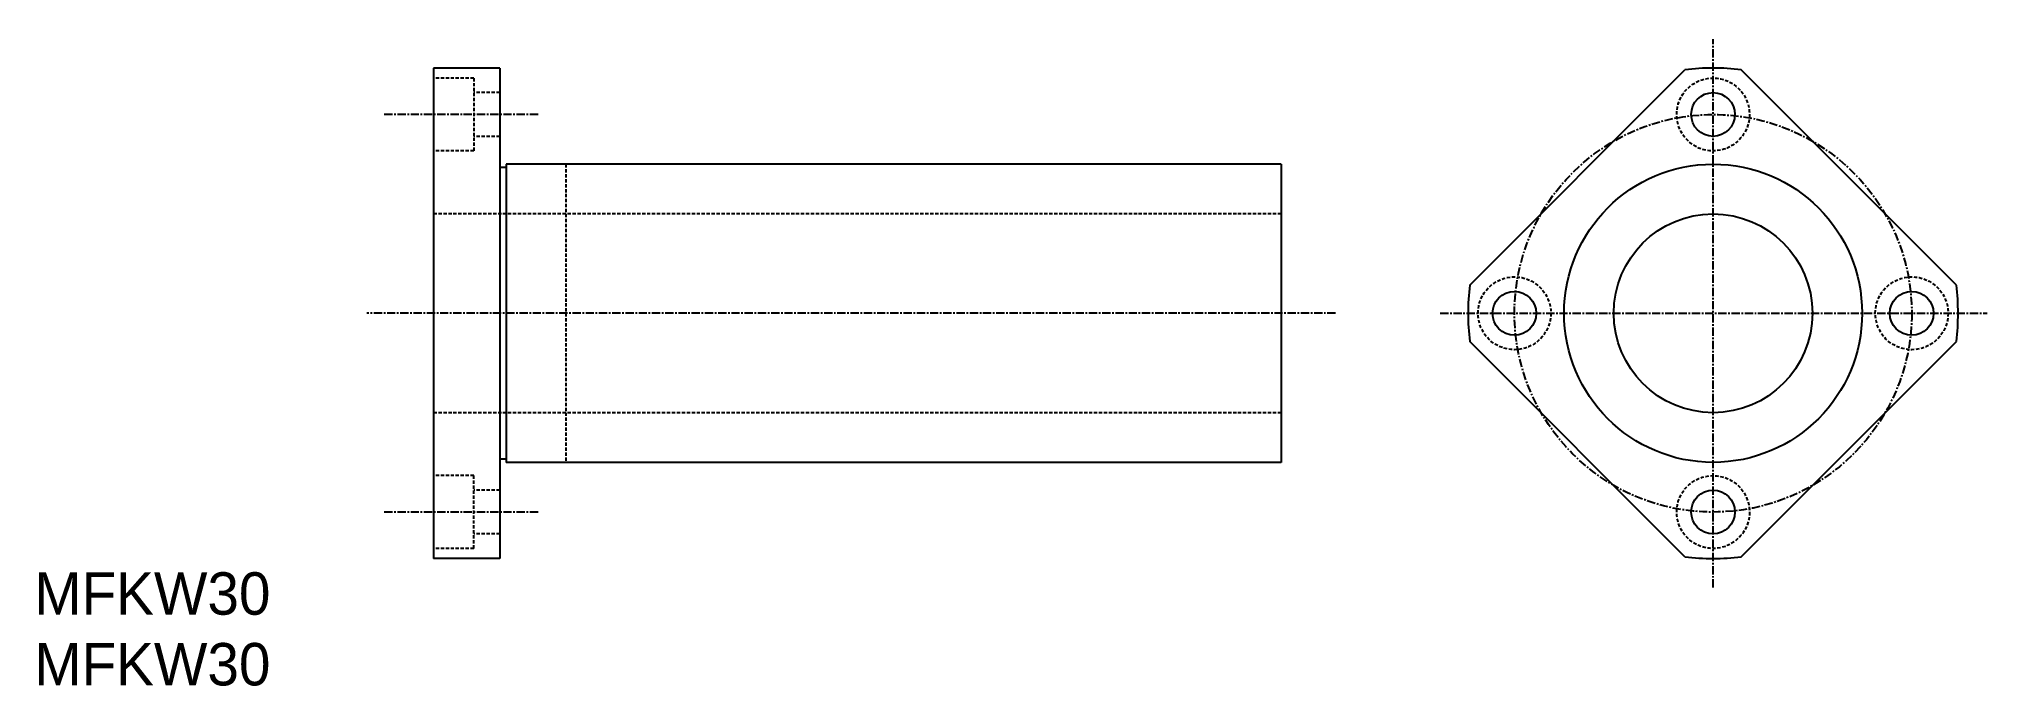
# Model space of a CAD drawing. Extents: x 11 to 305, y 10 to 108.
import ezdxf

# ---------------------------------------------------------------- set-up
doc = ezdxf.new("R2010")
doc.units = 0
doc.linetypes.add('CENTER', pattern=[2, 1.25, -0.25, 0.25, -0.25])
doc.linetypes.add('DASHED', pattern=[0.75, 0.5, -0.25])
doc.layers.get('0').update_dxf_attribs({"linetype": 'CONTINUOUS'})
doc.layers.add('CENTER', color=1, linetype='CENTER')

msp = doc.modelspace()

# ---------------------------------------------------------------- linework, layer by layer
at = {"color": 7, "linetype": 'CONTINUOUS'}
for p, q in [((70.28, 103.16), (70.28, 29.16)), ((80.28, 103.16), (70.28, 103.16)), ((80.28, 103.16), (80.28, 29.16)), ((226.78, 70.42), (259.28, 102.91)), ((300.29, 70.42), (267.79, 102.91)), ((81.28, 88.66), (81.28, 43.66)), ((198.28, 88.66), (81.28, 88.66)), ((198.28, 88.66), (198.28, 43.66)), ((81.28, 88.16), (80.28, 88.16)), ((259.28, 29.4), (226.78, 61.9)), ((267.79, 29.4), (300.29, 61.9)), ((81.28, 44.16), (80.28, 44.16)), ((80.28, 43.66), (80.28, 43.66)), ((198.28, 43.66), (81.28, 43.66)), ((80.28, 29.16), (70.28, 29.16))]:
    msp.add_line(p, q, dxfattribs=at)
at = {"color": 3, "linetype": 'DASHED'}
for p, q in [((76.38, 101.66), (70.28, 101.66)), ((76.38, 101.66), (76.38, 90.66)), ((80.28, 99.46), (76.38, 99.46)), ((80.28, 92.86), (76.38, 92.86)), ((76.38, 90.66), (70.28, 90.66)), ((90.28, 88.66), (90.28, 43.66)), ((198.28, 81.16), (70.28, 81.16)), ((198.28, 51.16), (70.28, 51.16)), ((76.38, 41.66), (70.28, 41.66)), ((76.38, 30.66), (76.38, 41.66)), ((80.28, 39.46), (76.38, 39.46)), ((80.28, 32.86), (76.38, 32.86)), ((76.38, 30.66), (70.28, 30.66))]:
    msp.add_line(p, q, dxfattribs=at)
for centre in [(263.53, 96.16), (233.53, 66.16), (293.53, 66.16), (263.53, 36.16)]:
    msp.add_circle(centre, 5.5, dxfattribs=at)
at = {"color": 7, "linetype": 'CONTINUOUS'}
for centre, radius in [((263.53, 96.16), 3.3), ((263.53, 66.16), 22.5), ((263.53, 66.16), 15), ((233.53, 66.16), 3.3), ((293.53, 66.16), 3.3), ((263.53, 36.16), 3.3)]:
    msp.add_circle(centre, radius, dxfattribs=at)
for start, end in [(83.3917, 96.6083), (173.3917, 186.6083), (353.3917, 6.6083), (263.3917, 276.6083)]:
    msp.add_arc((263.53, 66.16), 37, start, end, dxfattribs=at)
at = {"layer": 'CENTER', "color": 1, "linetype": 'CENTER'}
for p, q in [((263.53, 24.76), (263.53, 107.55)), ((86.09, 96.16), (62.83, 96.16)), ((206.52, 66.16), (60.2, 66.16)), ((222.31, 66.16), (304.9, 66.16)), ((86.09, 36.16), (62.83, 36.16))]:
    msp.add_line(p, q, dxfattribs=at)
msp.add_circle((263.53, 66.16), 30, dxfattribs=at)

# ---------------------------------------------------------------- texts
at = {"color": 7, "linetype": 'CONTINUOUS'}
for p in [(10, 20.67), (10, 10)]:
    msp.add_text('MFKW30', height=6.4, dxfattribs=at).set_placement(p)

doc.saveas('drawing.dxf')
